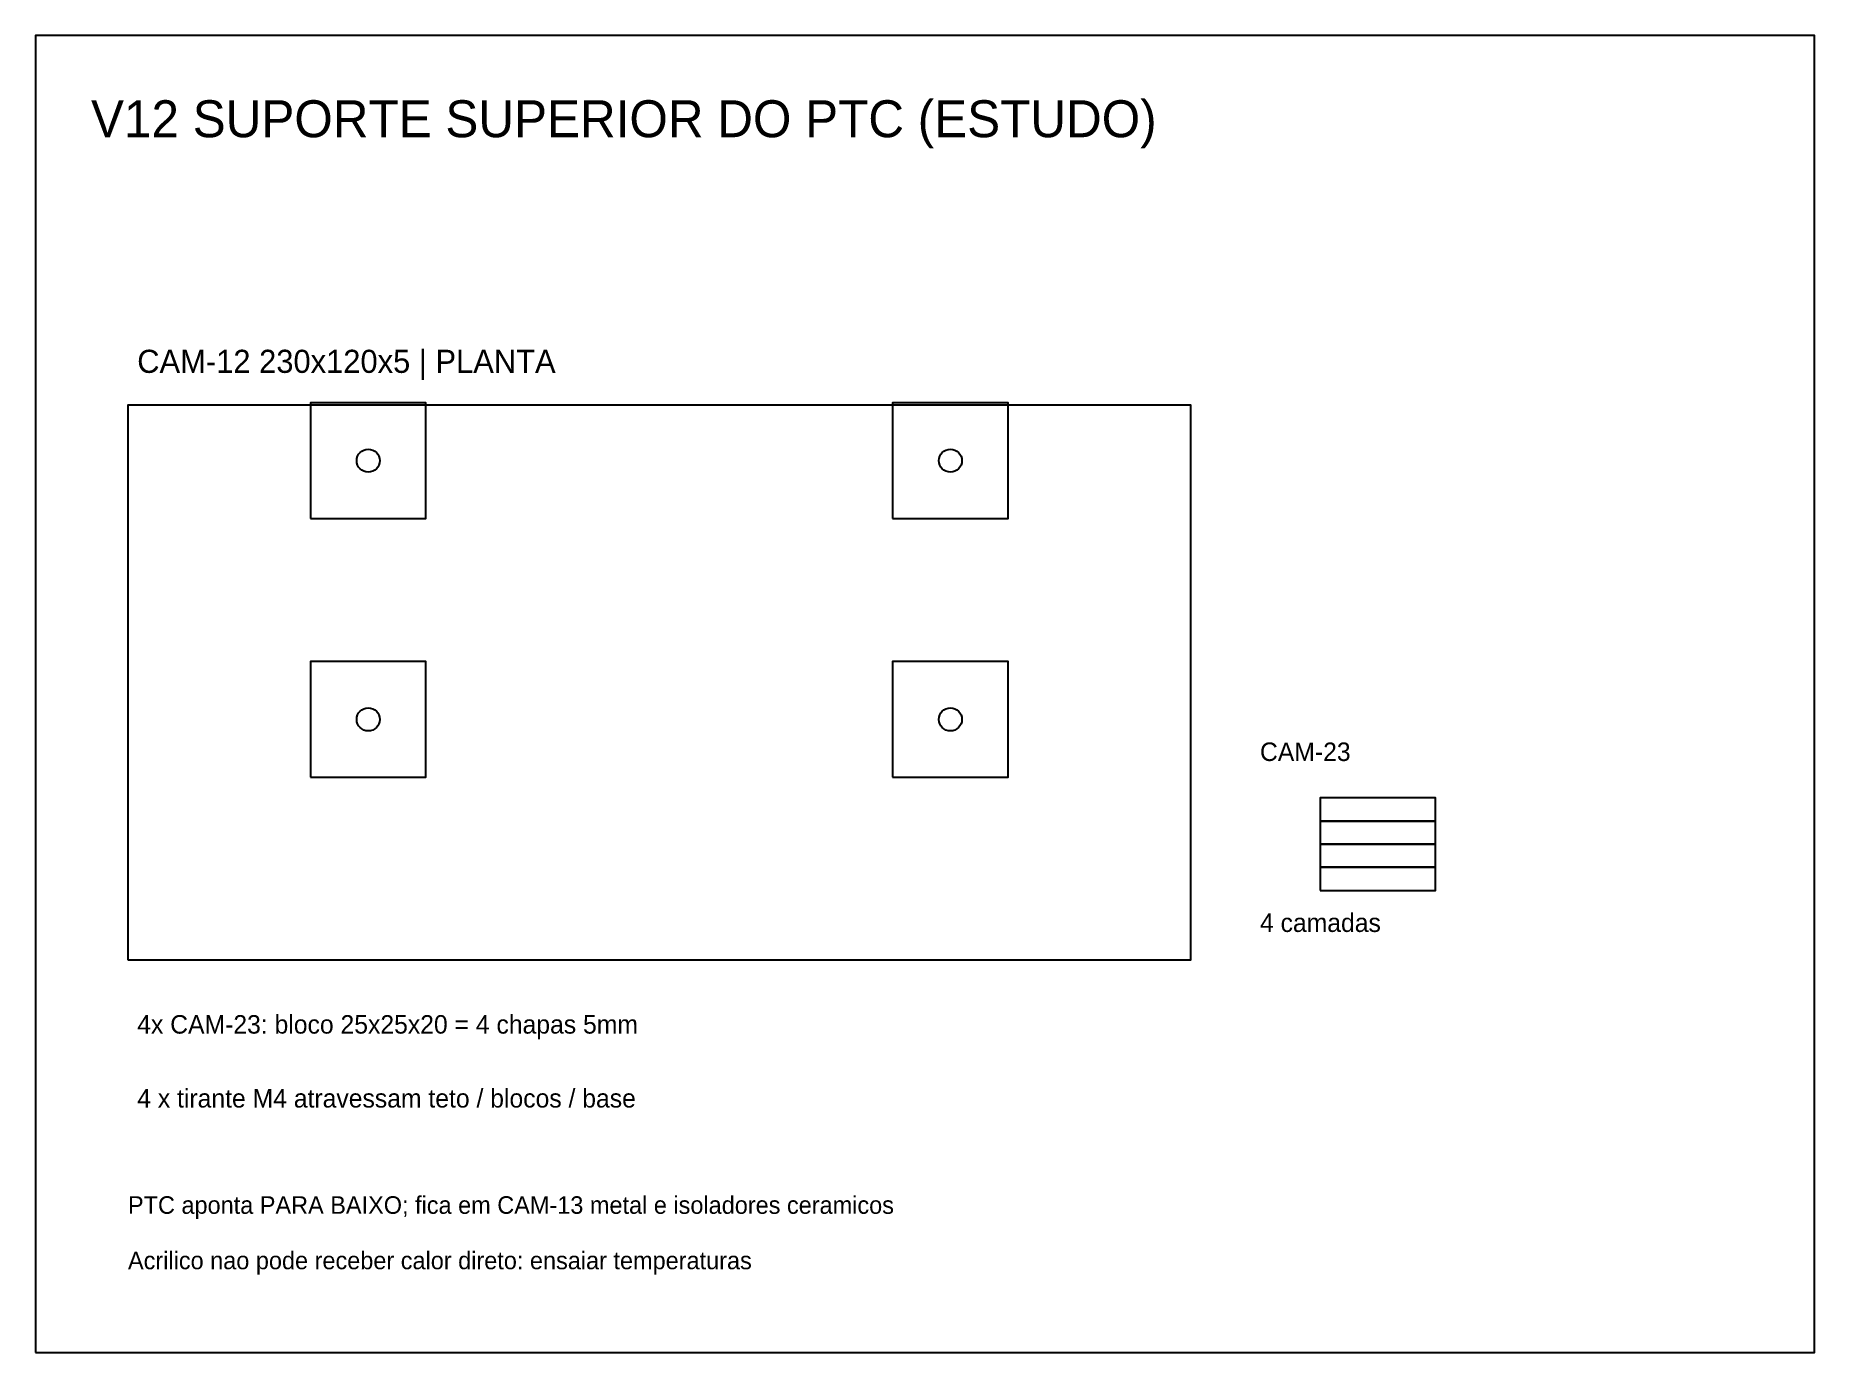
# Model space of a CAD drawing. Header units: metres. Extents: x 0 to 385, y 0 to 285.
import ezdxf

# ---------------------------------------------------------------- set-up
doc = ezdxf.new("R2010")
doc.units = ezdxf.units.M
for name, color, linetype in [('CORTE', 7, 'Continuous'), ('GRAVACAO', 5, 'Continuous'), ('TEXTO', 2, 'Continuous')]:
    doc.layers.add(name, color=color, linetype=linetype)

msp = doc.modelspace()

# ---------------------------------------------------------------- linework, layer by layer
at = {"layer": 'CORTE'}
for points in [[(20, 85), (250, 85), (250, 205), (20, 205)], [(278, 115), (303, 115), (303, 120), (278, 120)], [(278, 110), (303, 110), (303, 115), (278, 115)], [(278, 105), (303, 105), (303, 110), (278, 110)], [(278, 100), (303, 100), (303, 105), (278, 105)]]:
    msp.add_lwpolyline(points, close=True, dxfattribs=at)
for centre in [(72, 193), (198, 193), (72, 137), (198, 137)]:
    msp.add_circle(centre, 2.5, dxfattribs=at)
at = {"layer": 'GRAVACAO'}
for points in [[(0, 0), (385, 0), (385, 285), (0, 285)], [(59.5, 180.5), (84.5, 180.5), (84.5, 205.5), (59.5, 205.5)], [(185.5, 180.5), (210.5, 180.5), (210.5, 205.5), (185.5, 205.5)], [(59.5, 124.5), (84.5, 124.5), (84.5, 149.5), (59.5, 149.5)], [(185.5, 124.5), (210.5, 124.5), (210.5, 149.5), (185.5, 149.5)]]:
    msp.add_lwpolyline(points, close=True, dxfattribs=at)

# ---------------------------------------------------------------- texts
at = {"layer": 'TEXTO'}
for s, height, p in [('V12 SUPORTE SUPERIOR DO PTC (ESTUDO)', 8, (12, 263)), ('CAM-12 230x120x5 | PLANTA', 5, (22, 212)), ('CAM-23', 4, (265, 128)), ('4 camadas', 4, (265, 91)), ('4x CAM-23: bloco 25x25x20 = 4 chapas 5mm', 4, (22, 69)), ('4 x tirante M4 atravessam teto / blocos / base', 4, (22, 53)), ('PTC aponta PARA BAIXO; fica em CAM-13 metal e isoladores ceramicos', 3.8, (20, 30)), ('Acrilico nao pode receber calor direto: ensaiar temperaturas', 3.8, (20, 18))]:
    msp.add_text(s, height=height, dxfattribs=at).set_placement(p)

doc.saveas('drawing.dxf')
